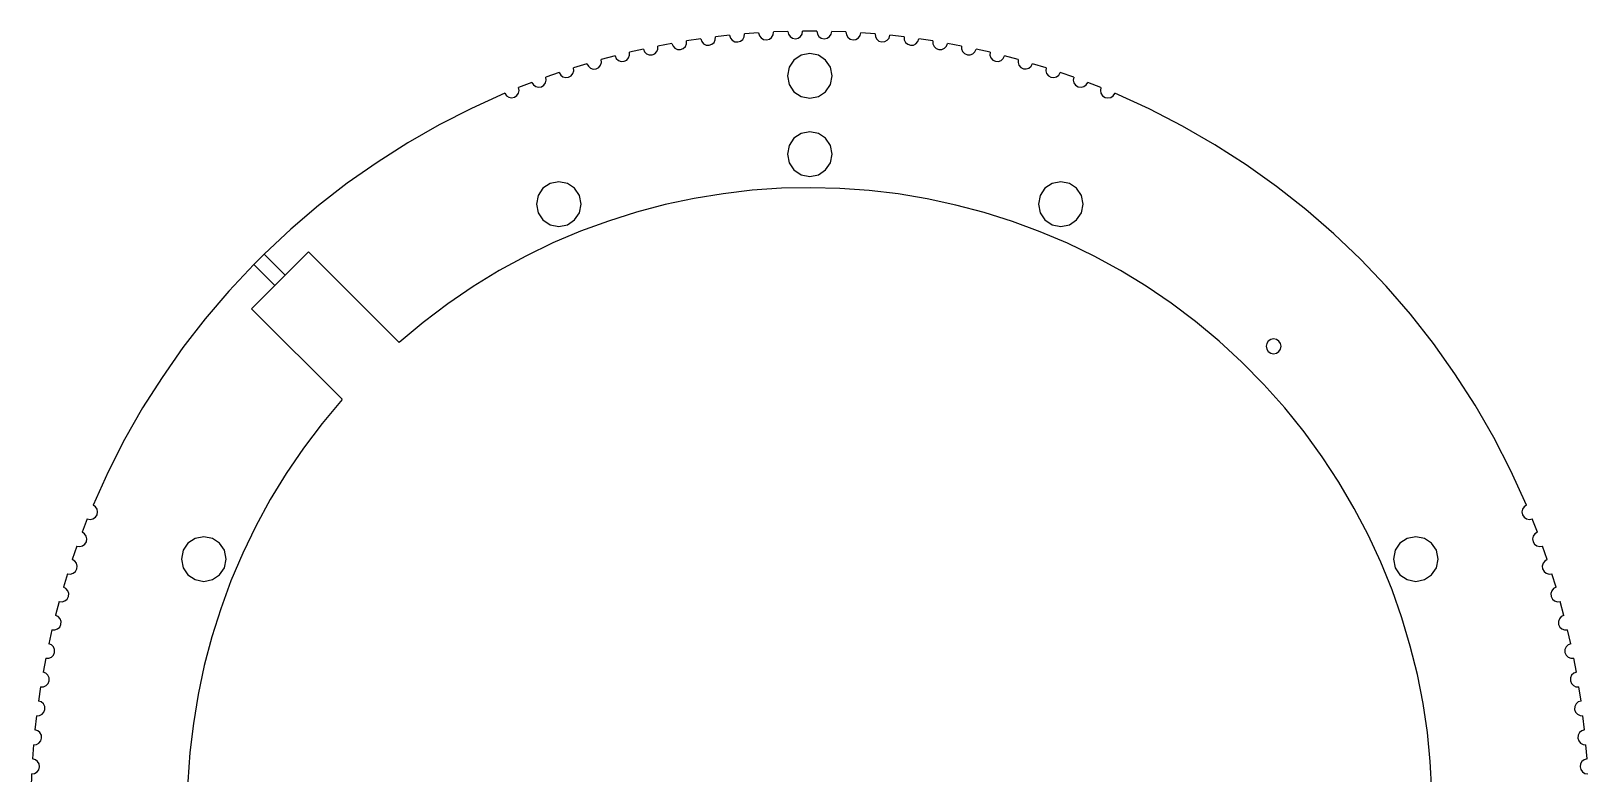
# Model space of a CAD drawing. Extents: x -411 to 127, y 1495 to 1925.
# Drawn here: x -410.6 to -201.8, y 1605.1 to 1704.7 of the extents above; entities that cross this region are included whole.
import ezdxf

# ---------------------------------------------------------------- set-up
doc = ezdxf.new("R2010")
doc.units = 0

msp = doc.modelspace()

# ---------------------------------------------------------------- linework, layer by layer
at = {"layer": 'Layer 1'}
for p, q in [((-314.957308, 1703.95335), (-314.91376, 1704.34671)), ((-313.011, 1704.49), (-314.91393, 1704.3474)), ((-313.011, 1704.49), (-312.909279, 1704.107559)), ((-311.269023, 1703.883055), (-311.072433, 1704.210718)), ((-311.072433, 1704.210718), (-311.01418, 1704.60213)), ((-309.107, 1704.68), (-311.01392, 1704.6087)), ((-309.107, 1704.68), (-309.020078, 1704.293559)), ((-309.020078, 1704.293559), (-308.799638, 1703.981024)), ((-307.388379, 1704.007413), (-307.179779, 1704.32798)), ((-307.179779, 1704.32798), (-307.10736, 1704.71741)), ((-305.199, 1704.72), (-307.10725, 1704.72)), ((-305.199, 1704.72), (-305.126506, 1704.330568)), ((-305.126506, 1704.330568), (-304.917919, 1704.009999)), ((-303.506744, 1703.983606), (-303.286302, 1704.296146)), ((-303.286302, 1704.296146), (-303.19937, 1704.68259)), ((-301.293, 1704.61), (-303.19993, 1704.6813)), ((-301.293, 1704.61), (-301.234735, 1704.21858)), ((-301.234735, 1704.21858), (-301.038149, 1703.890906)), ((-299.397889, 1704.115432), (-299.29618, 1704.49787)), ((-297.393, 1704.35), (-299.29593, 1704.4926)), ((-297.393, 1704.35), (-297.349448, 1703.95664)), ((-328.476, 1702.31), (-330.33641, 1701.88538)), ((-328.476, 1702.31), (-328.318449, 1701.946946)), ((-326.662931, 1701.969371), (-326.517393, 1702.322736)), ((-326.517393, 1702.322736), (-326.51818, 1702.71851)), ((-324.643, 1703.07), (-326.51801, 1702.71524)), ((-324.643, 1703.07), (-324.499174, 1702.701267)), ((-324.499174, 1702.701267), (-324.234595, 1702.42547)), ((-324.234595, 1702.42547), (-323.886083, 1702.268601)), ((-323.886083, 1702.268601), (-323.49046, 1702.25665)), ((-323.49046, 1702.25665), (-323.121004, 1702.398622)), ((-323.121004, 1702.398622), (-322.843876, 1702.661789)), ((-322.843876, 1702.661789), (-322.685243, 1703.009479)), ((-322.685243, 1703.009479), (-322.67127, 1703.40502)), ((-320.784, 1703.69), (-322.67095, 1703.40557)), ((-320.784, 1703.69), (-320.654343, 1703.315722)), ((-320.654343, 1703.315722), (-320.400292, 1703.02984)), ((-320.400292, 1703.02984), (-320.057731, 1702.859772)), ((-320.057731, 1702.859772), (-319.66254, 1702.83294)), ((-319.66254, 1702.83294), (-319.287771, 1702.961146)), ((-319.287771, 1702.961146), (-319.000911, 1703.214072)), ((-319.000911, 1703.214072), (-318.829515, 1703.555961)), ((-318.829515, 1703.555961), (-318.80114, 1703.95105)), ((-316.905, 1704.16), (-318.80126, 1703.94635)), ((-316.905, 1704.16), (-316.789101, 1703.781595)), ((-316.789101, 1703.781595), (-316.545877, 1703.486848)), ((-316.545877, 1703.486848), (-316.210093, 1703.304401)), ((-316.210093, 1703.304401), (-315.81651, 1703.2629)), ((-315.81651, 1703.2629), (-315.437509, 1703.376849)), ((-315.437509, 1703.376849), (-315.1415, 1703.618531)), ((-315.1415, 1703.618531), (-314.957308, 1703.95335)), ((-312.909279, 1704.107559), (-312.677248, 1703.803961)), ((-312.677248, 1703.803961), (-312.348552, 1703.609115)), ((-312.348552, 1703.609115), (-311.95684, 1703.55293)), ((-311.95684, 1703.55293), (-311.573856, 1703.65263)), ((-311.573856, 1703.65263), (-311.269023, 1703.883055)), ((-308.799638, 1703.981024), (-308.478266, 1703.773659)), ((-308.478266, 1703.773659), (-308.08855, 1703.70273)), ((-308.08855, 1703.70273), (-307.701766, 1703.788174)), ((-307.701766, 1703.788174), (-307.388379, 1704.007413)), ((-304.917919, 1704.009999), (-304.604577, 1703.79076)), ((-304.604577, 1703.79076), (-304.21782, 1703.70532)), ((-304.21782, 1703.70532), (-303.828111, 1703.776241)), ((-303.828111, 1703.776241), (-303.506744, 1703.983606)), ((-301.038149, 1703.890906), (-300.733328, 1703.660479)), ((-300.733328, 1703.660479), (-300.35036, 1703.5608)), ((-300.35036, 1703.5608), (-299.958632, 1703.616994)), ((-299.958632, 1703.616994), (-299.629924, 1703.811839)), ((-299.629924, 1703.811839), (-299.397889, 1704.115432)), ((-297.349448, 1703.95664), (-297.165256, 1703.621821)), ((-297.165256, 1703.621821), (-296.869249, 1703.380139)), ((-296.869249, 1703.380139), (-296.49025, 1703.26619)), ((-296.49025, 1703.26619), (-296.096675, 1703.307674)), ((-296.096675, 1703.307674), (-295.760897, 1703.490122)), ((-295.760897, 1703.490122), (-295.517673, 1703.78488)), ((-295.517673, 1703.78488), (-295.40176, 1704.16329)), ((-293.506, 1703.95), (-295.40224, 1704.16365)), ((-293.506, 1703.95), (-293.477635, 1703.554911)), ((-293.477635, 1703.554911), (-293.306226, 1703.213023)), ((-293.306226, 1703.213023), (-293.019349, 1702.960096)), ((-293.019349, 1702.960096), (-292.64458, 1702.83189)), ((-292.64458, 1702.83189), (-292.2494, 1702.858723)), ((-292.2494, 1702.858723), (-291.906842, 1703.02879)), ((-291.906842, 1703.02879), (-291.652788, 1703.314673)), ((-291.652788, 1703.314673), (-291.52312, 1703.68895)), ((-289.636, 1703.41), (-291.52294, 1703.69443)), ((-289.636, 1703.41), (-289.622012, 1703.014453)), ((-289.622012, 1703.014453), (-289.463382, 1702.666754)), ((-289.463382, 1702.666754), (-289.186264, 1702.403585)), ((-289.186264, 1702.403585), (-288.81681, 1702.26163)), ((-288.81681, 1702.26163), (-288.421193, 1702.273593)), ((-288.421193, 1702.273593), (-288.072693, 1702.430461)), ((-288.072693, 1702.430461), (-287.808121, 1702.706251)), ((-287.808121, 1702.706251), (-287.66429, 1703.07498)), ((-285.789, 1702.72), (-287.664, 1703.07476)), ((-285.789, 1702.72), (-285.789789, 1702.324226)), ((-285.789789, 1702.324226), (-285.644252, 1701.970861)), ((-283.98873, 1701.948436), (-283.83119, 1702.31149)), ((-281.971, 1701.88), (-283.83142, 1702.30462)), ((-336.043, 1700.35), (-337.86648, 1699.78753)), ((-336.043, 1700.35), (-335.858948, 1699.999337)), ((-334.454966, 1699.85251), (-334.209014, 1700.145309)), ((-334.209014, 1700.145309), (-334.090447, 1700.508854)), ((-334.090447, 1700.508854), (-334.12118, 1700.90368)), ((-332.277, 1701.4), (-334.12023, 1700.9061)), ((-332.277, 1701.4), (-332.106081, 1701.042915)), ((-332.106081, 1701.042915), (-331.821635, 1700.787554)), ((-331.821635, 1700.787554), (-331.462331, 1700.657088)), ((-331.462331, 1700.657088), (-331.06684, 1700.67469)), ((-331.06684, 1700.67469), (-330.708959, 1700.843926)), ((-330.708959, 1700.843926), (-330.452251, 1701.127162)), ((-330.452251, 1701.127162), (-330.320083, 1701.485837)), ((-330.320083, 1701.485837), (-330.33582, 1701.88139)), ((-328.318449, 1701.946946), (-328.043747, 1701.681266)), ((-328.043747, 1701.681266), (-327.689647, 1701.537545)), ((-327.689647, 1701.537545), (-327.2939, 1701.54037)), ((-327.2939, 1701.54037), (-326.930024, 1701.696041)), ((-326.930024, 1701.696041), (-326.662931, 1701.969371)), ((-308.275315, 1700.841311), (-308.918238, 1699.887725)), ((-307.321735, 1701.484242), (-308.275315, 1700.841311)), ((-306.154, 1701.72), (-307.321735, 1701.484242)), ((-304.986262, 1701.484242), (-306.154, 1701.72)), ((-304.032677, 1700.841311), (-304.986262, 1701.484242)), ((-303.389754, 1699.887725), (-304.032677, 1700.841311)), ((-285.644252, 1701.970861), (-285.37716, 1701.697531)), ((-285.37716, 1701.697531), (-285.01328, 1701.54186)), ((-285.01328, 1701.54186), (-284.617527, 1701.539035)), ((-284.617527, 1701.539035), (-284.263426, 1701.682756)), ((-284.263426, 1701.682756), (-283.98873, 1701.948436)), ((-281.971, 1701.88), (-281.986734, 1701.484447)), ((-281.986734, 1701.484447), (-281.854568, 1701.125773)), ((-281.854568, 1701.125773), (-281.59786, 1700.842536)), ((-281.59786, 1700.842536), (-281.23997, 1700.6733)), ((-281.23997, 1700.6733), (-280.844478, 1700.655698)), ((-280.844478, 1700.655698), (-280.485174, 1700.786164)), ((-280.485174, 1700.786164), (-280.200733, 1701.041525)), ((-280.200733, 1701.041525), (-280.02983, 1701.39861)), ((-278.187, 1700.91), (-280.03024, 1701.4039)), ((-278.187, 1700.91), (-278.21773, 1700.515174)), ((-278.21773, 1700.515174), (-278.099165, 1700.151629)), ((-278.099165, 1700.151629), (-277.853212, 1699.85883)), ((-276.743039, 1699.760916), (-276.449226, 1700.005655)), ((-276.449226, 1700.005655), (-276.26518, 1700.35632)), ((-274.441, 1699.79), (-276.26449, 1700.35247)), ((-341.598056, 1697.773087), (-341.506926, 1698.144379)), ((-339.766, 1699.17), (-341.56717, 1698.53978)), ((-341.506926, 1698.144379), (-341.56694, 1698.53574)), ((-339.766, 1699.17), (-339.569068, 1698.826233)), ((-339.569068, 1698.826233), (-339.266289, 1698.592465)), ((-339.266289, 1698.592465), (-338.898033, 1698.488987)), ((-338.898033, 1698.488987), (-338.50467, 1698.53609)), ((-338.50467, 1698.53609), (-338.160198, 1698.731785)), ((-338.160198, 1698.731785), (-337.925344, 1699.033729)), ((-337.925344, 1699.033729), (-337.820545, 1699.401619)), ((-337.820545, 1699.401619), (-337.86624, 1699.79515)), ((-335.858948, 1699.999337), (-335.565133, 1699.7546)), ((-335.565133, 1699.7546), (-335.201098, 1699.637543)), ((-335.201098, 1699.637543), (-334.80639, 1699.66992)), ((-334.80639, 1699.66992), (-334.454966, 1699.85251)), ((-308.918238, 1699.887725), (-309.154, 1698.72)), ((-309.154, 1698.72), (-308.918238, 1697.552262)), ((-303.154, 1698.72), (-303.389754, 1699.887725)), ((-303.389754, 1697.552262), (-303.154, 1698.72)), ((-303.154, 1698.72), (-303.154, 1698.72)), ((-277.853212, 1699.85883), (-277.50178, 1699.67624)), ((-277.50178, 1699.67624), (-277.107072, 1699.643859)), ((-277.107072, 1699.643859), (-276.743039, 1699.760916)), ((-274.441, 1699.79), (-274.486687, 1699.396469)), ((-274.486687, 1699.396469), (-274.381889, 1699.028579)), ((-274.381889, 1699.028579), (-274.147039, 1698.726635)), ((-274.147039, 1698.726635), (-273.80257, 1698.53094)), ((-273.80257, 1698.53094), (-273.409204, 1698.483837)), ((-273.409204, 1698.483837), (-273.040941, 1698.587315)), ((-273.040941, 1698.587315), (-272.738155, 1698.821083)), ((-272.738155, 1698.821083), (-272.54122, 1699.16485)), ((-270.74, 1698.54), (-272.54116, 1699.17022)), ((-270.74, 1698.54), (-270.800016, 1698.148626)), ((-270.800016, 1698.148626), (-270.708881, 1697.777336)), ((-347.066, 1696.38), (-351.518277, 1694.36144)), ((-347.066, 1696.38), (-346.843796, 1696.052315)), ((-346.843796, 1696.052315), (-346.524459, 1695.842146)), ((-346.524459, 1695.842146), (-346.149695, 1695.766657)), ((-346.149695, 1695.766657), (-345.76121, 1695.84301)), ((-345.76121, 1695.84301), (-345.432516, 1696.063717)), ((-345.432516, 1696.063717), (-345.220891, 1696.382096)), ((-345.220891, 1696.382096), (-345.14369, 1696.756517)), ((-343.442, 1697.84), (-345.21835, 1697.14286)), ((-345.14369, 1696.756517), (-345.21827, 1697.14535)), ((-343.442, 1697.84), (-343.232208, 1697.504203)), ((-343.232208, 1697.504203), (-342.920948, 1697.282222)), ((-342.920948, 1697.282222), (-342.549256, 1697.192771)), ((-342.549256, 1697.192771), (-342.15817, 1697.25456)), ((-342.15817, 1697.25456), (-341.821436, 1697.462828)), ((-341.821436, 1697.462828), (-341.598056, 1697.773087)), ((-308.918238, 1697.552262), (-308.275315, 1696.598678)), ((-308.275315, 1696.598678), (-307.321735, 1695.955754)), ((-307.321735, 1695.955754), (-306.154, 1695.72)), ((-306.154, 1695.72), (-304.986262, 1695.955754)), ((-304.986262, 1695.955754), (-304.032677, 1696.598678)), ((-304.032677, 1696.598678), (-303.389754, 1697.552262)), ((-270.708881, 1697.777336), (-270.485501, 1697.467083)), ((-270.485501, 1697.467083), (-270.14878, 1697.25882)), ((-270.14878, 1697.25882), (-269.757682, 1697.197038)), ((-269.757682, 1697.197038), (-269.385986, 1697.286501)), ((-269.385986, 1697.286501), (-269.074727, 1697.508484)), ((-269.074727, 1697.508484), (-268.86494, 1697.84426)), ((-267.089, 1697.14), (-268.86535, 1697.83714)), ((-267.089, 1697.14), (-267.163587, 1696.751167)), ((-267.163587, 1696.751167), (-267.086397, 1696.376746)), ((-267.086397, 1696.376746), (-266.874775, 1696.058367)), ((-266.874775, 1696.058367), (-266.54606, 1695.83766)), ((-266.54606, 1695.83766), (-266.157575, 1695.761313)), ((-266.157575, 1695.761313), (-265.782811, 1695.836811)), ((-265.782811, 1695.836811), (-265.463474, 1696.046982)), ((-265.463474, 1696.046982), (-265.24127, 1696.37465)), ((-260.638953, 1694.28518), (-265.2409, 1696.3759)), ((-351.518277, 1694.36144), (-355.864234, 1692.140676)), ((-256.161806, 1691.984429), (-260.638953, 1694.28518)), ((-355.864234, 1692.140676), (-360.097237, 1689.722141)), ((-251.815548, 1689.479734), (-256.161806, 1691.984429)), ((-360.097237, 1689.722141), (-364.21065, 1687.11027)), ((-308.275315, 1690.341322), (-308.918238, 1689.387738)), ((-307.321735, 1690.984246), (-308.275315, 1690.341322)), ((-306.154, 1691.22), (-307.321735, 1690.984246)), ((-304.986262, 1690.984246), (-306.154, 1691.22)), ((-304.032677, 1690.341322), (-304.986262, 1690.984246)), ((-303.389754, 1689.387738), (-304.032677, 1690.341322)), ((-308.918238, 1689.387738), (-309.154, 1688.22)), ((-309.154, 1688.22), (-308.918238, 1687.052268)), ((-303.154, 1688.22), (-303.389754, 1689.387738)), ((-303.389754, 1687.052268), (-303.154, 1688.22)), ((-303.154, 1688.22), (-303.154, 1688.22)), ((-247.606267, 1686.777184), (-251.815548, 1689.479734)), ((-364.21065, 1687.11027), (-368.197838, 1684.309496)), ((-308.918238, 1687.052268), (-308.275315, 1686.098698)), ((-308.275315, 1686.098698), (-307.321735, 1685.455788)), ((-307.321735, 1685.455788), (-306.154, 1685.22004)), ((-306.154, 1685.22004), (-304.986262, 1685.455788)), ((-304.986262, 1685.455788), (-304.032677, 1686.098698)), ((-304.032677, 1686.098698), (-303.389754, 1687.052268)), ((-243.54005, 1683.882868), (-247.606267, 1686.777184)), ((-368.197838, 1684.309496), (-372.052166, 1681.324254)), ((-341.951314, 1683.641318), (-342.59424, 1682.687736)), ((-340.997728, 1684.284238), (-341.951314, 1683.641318)), ((-339.82999, 1684.51999), (-340.997728, 1684.284238)), ((-338.662254, 1684.284238), (-339.82999, 1684.51999)), ((-337.708672, 1683.641318), (-338.662254, 1684.284238)), ((-337.065752, 1682.687736), (-337.708672, 1683.641318)), ((-313.879305, 1683.365275), (-317.790332, 1682.911667)), ((-309.956304, 1683.634421), (-313.879305, 1683.365275)), ((-306.028292, 1683.719441), (-309.956304, 1683.634421)), ((-302.10223, 1683.620674), (-306.028292, 1683.719441)), ((-298.185079, 1683.338458), (-302.10223, 1683.620674)), ((-294.283799, 1682.873132), (-298.185079, 1683.338458)), ((-274.598324, 1683.641318), (-275.24125, 1682.687736)), ((-273.644738, 1684.284238), (-274.598324, 1683.641318)), ((-272.477, 1684.51999), (-273.644738, 1684.284238)), ((-271.309262, 1684.284238), (-272.477, 1684.51999)), ((-270.355677, 1683.641318), (-271.309262, 1684.284238)), ((-269.712754, 1682.687736), (-270.355677, 1683.641318)), ((-239.622985, 1680.802873), (-243.54005, 1683.882868)), ((-372.052166, 1681.324254), (-375.766998, 1678.158978)), ((-342.59424, 1682.687736), (-342.83, 1681.52)), ((-342.83, 1681.52), (-342.59424, 1680.352262)), ((-336.83, 1681.52), (-337.065752, 1682.687736)), ((-337.065752, 1680.352262), (-336.83, 1681.52)), ((-336.83, 1681.52), (-336.83, 1681.52)), ((-325.548622, 1681.449708), (-329.381962, 1680.440682)), ((-321.682425, 1682.273258), (-325.548622, 1681.449708)), ((-317.790332, 1682.911667), (-321.682425, 1682.273258)), ((-290.405354, 1682.225033), (-294.283799, 1682.873132)), ((-286.556703, 1681.3945), (-290.405354, 1682.225033)), ((-282.744809, 1680.381871), (-286.556703, 1681.3945)), ((-275.24125, 1682.687736), (-275.47701, 1681.52)), ((-275.47701, 1681.52), (-275.24125, 1680.352262)), ((-269.477, 1681.52), (-269.712754, 1682.687736)), ((-269.712754, 1680.352262), (-269.477, 1681.52)), ((-269.477, 1681.52), (-269.477, 1681.52)), ((-342.59424, 1680.352262), (-341.951314, 1679.398677)), ((-341.951314, 1679.398677), (-340.997728, 1678.755754)), ((-338.662254, 1678.755754), (-337.708673, 1679.398677)), ((-337.708673, 1679.398677), (-337.065752, 1680.352262)), ((-333.175483, 1679.245839), (-336.922225, 1677.864842)), ((-329.381962, 1680.440682), (-333.175483, 1679.245839)), ((-278.976632, 1679.187484), (-282.744809, 1680.381871)), ((-275.259134, 1677.811678), (-278.976632, 1679.187484)), ((-275.24125, 1680.352262), (-274.598324, 1679.398677)), ((-274.598324, 1679.398677), (-273.644738, 1678.755754)), ((-271.309262, 1678.755754), (-270.355677, 1679.398677)), ((-270.355677, 1679.398677), (-269.712754, 1680.352262)), ((-235.86116, 1677.543288), (-239.622985, 1680.802873)), ((-375.766998, 1678.158978), (-379.3357, 1674.8181)), ((-340.997728, 1678.755754), (-339.82999, 1678.52)), ((-336.922225, 1677.864842), (-340.615225, 1676.297354)), ((-339.82999, 1678.52), (-338.662254, 1678.755754)), ((-271.599277, 1676.254789), (-275.259134, 1677.811678)), ((-273.644738, 1678.755754), (-272.477, 1678.52)), ((-272.477, 1678.52), (-271.309262, 1678.755754)), ((-232.260663, 1674.1102), (-235.86116, 1677.543288)), ((-376.511, 1671.99), (-373.39976, 1675.10123)), ((-373.399, 1675.1), (-361.2546, 1662.9556)), ((-340.615225, 1676.297354), (-344.247523, 1674.543035)), ((-268.004021, 1674.517157), (-271.599277, 1676.254789)), ((-380.75, 1673.4), (-384.090885, 1669.831287)), ((-379.336, 1674.82), (-380.75022, 1673.4058)), ((-377.925, 1670.58), (-380.74995, 1673.40495)), ((-379.336, 1674.82), (-376.51078, 1671.99504)), ((-344.247523, 1674.543035), (-347.812158, 1672.601547)), ((-264.480328, 1672.59912), (-268.004021, 1674.517157)), ((-228.82758, 1670.509698), (-232.260663, 1674.1102)), ((-376.511, 1671.99), (-377.92547, 1670.57581)), ((-347.812158, 1672.601547), (-351.302167, 1670.472553)), ((-261.03516, 1670.501015), (-264.480328, 1672.59912)), ((-384.090885, 1669.831287), (-387.256164, 1666.116449)), ((-381.036, 1667.47), (-377.92477, 1670.58124)), ((-351.302167, 1670.472553), (-354.71059, 1668.155714)), ((-257.675477, 1668.223182), (-261.03516, 1670.501015)), ((-225.568001, 1666.747871), (-228.82758, 1670.509698)), ((-381.036, 1667.47), (-368.8916, 1655.3256)), ((-354.71059, 1668.155714), (-358.030464, 1665.650693)), ((-254.408242, 1665.765957), (-257.675477, 1668.223182)), ((-222.488012, 1662.830805), (-225.568001, 1666.747871)), ((-387.256164, 1666.116449), (-390.241404, 1662.26212)), ((-358.030464, 1665.650693), (-361.25483, 1662.95715)), ((-251.240414, 1663.12968), (-254.408242, 1665.765957)), ((-248.178957, 1660.314688), (-251.240414, 1663.12968)), ((-244.849416, 1662.829249), (-244.928, 1662.44)), ((-244.928, 1662.44), (-244.849416, 1662.050753)), ((-244.635109, 1663.147114), (-244.849416, 1662.829249)), ((-244.317247, 1663.361424), (-244.635109, 1663.147114)), ((-243.928, 1663.44001), (-244.317247, 1663.361424)), ((-243.538753, 1663.361424), (-243.928, 1663.44001)), ((-243.220891, 1663.147114), (-243.538753, 1663.361424)), ((-243.006584, 1662.829249), (-243.220891, 1663.147114)), ((-242.928, 1662.44), (-243.006584, 1662.829249)), ((-243.006584, 1662.050753), (-242.928, 1662.44)), ((-242.928, 1662.44), (-242.928, 1662.44)), ((-219.593702, 1658.764591), (-222.488012, 1662.830805)), ((-390.241404, 1662.26212), (-393.042174, 1658.274935)), ((-244.849416, 1662.050753), (-244.635109, 1661.732891)), ((-244.635109, 1661.732891), (-244.317247, 1661.518584)), ((-244.317247, 1661.518584), (-243.928, 1661.44)), ((-243.928, 1661.44), (-243.538753, 1661.518584)), ((-243.538753, 1661.518584), (-243.220891, 1661.732891)), ((-243.220891, 1661.732891), (-243.006584, 1662.050753)), ((-393.042174, 1658.274935), (-395.65404, 1654.161527)), ((-245.23083, 1657.32132), (-248.178957, 1660.314688)), ((-216.891157, 1654.555315), (-219.593702, 1658.764591)), ((-242.434387, 1654.185756), (-245.23083, 1657.32132)), ((-395.65404, 1654.161527), (-398.072571, 1649.928529)), ((-368.892, 1655.32), (-371.585536, 1652.095625)), ((-239.823277, 1650.948636), (-242.434387, 1654.185756)), ((-214.386467, 1650.209065), (-216.891157, 1654.555315)), ((-371.585536, 1652.095625), (-374.090552, 1648.775742)), ((-398.072571, 1649.928529), (-400.293335, 1645.582575)), ((-237.397386, 1647.616928), (-239.823277, 1650.948636)), ((-212.085719, 1645.731931), (-214.386467, 1650.209065)), ((-374.090552, 1648.775742), (-376.407385, 1645.367311)), ((-235.156601, 1644.197601), (-237.397386, 1647.616928)), ((-209.995, 1641.13), (-212.085719, 1645.731931)), ((-400.293335, 1645.582575), (-402.3119, 1641.1303)), ((-376.407385, 1645.367311), (-378.536374, 1641.877295)), ((-233.10081, 1640.697623), (-235.156601, 1644.197601)), ((-378.536374, 1641.877295), (-380.477856, 1638.312654)), ((-402.313755, 1639.28264), (-401.99538, 1639.494268)), ((-401.983944, 1640.905526), (-402.31165, 1641.12773)), ((-401.99538, 1639.494268), (-401.77467, 1639.82294)), ((-401.773779, 1640.586189), (-401.983944, 1640.905526)), ((-401.77467, 1639.82294), (-401.698304, 1640.211425)), ((-401.698304, 1640.211425), (-401.773779, 1640.586189)), ((-231.229901, 1637.123963), (-233.10081, 1640.697623)), ((-210.532839, 1640.588459), (-210.608326, 1640.213695)), ((-210.608326, 1640.213695), (-210.53196, 1639.82521)), ((-210.322672, 1640.907796), (-210.532839, 1640.588459)), ((-210.53196, 1639.82521), (-210.311249, 1639.496516)), ((-209.995, 1641.13), (-210.322672, 1640.907796)), ((-210.311249, 1639.496516), (-209.992874, 1639.284891)), ((-403.438617, 1637.295225), (-403.77427, 1637.50506)), ((-403.077, 1639.28), (-403.77417, 1637.50365)), ((-403.077, 1639.28), (-402.68817, 1639.205428)), ((-402.68817, 1639.205428), (-402.313755, 1639.28264)), ((-380.477856, 1638.312654), (-382.232171, 1634.68035)), ((-209.992874, 1639.284891), (-209.618464, 1639.20769)), ((-209.618464, 1639.20769), (-209.22965, 1639.28227)), ((-208.533, 1637.51), (-209.23014, 1639.28635)), ((-208.533, 1637.51), (-208.869063, 1637.300308)), ((-404.47, 1635.63), (-405.10026, 1633.82884)), ((-404.47, 1635.63), (-404.078701, 1635.570103)), ((-404.078701, 1635.570103), (-403.707499, 1635.661285)), ((-403.707499, 1635.661285), (-403.397322, 1635.884655)), ((-403.216733, 1636.983978), (-403.438617, 1637.295225)), ((-403.397322, 1635.884655), (-403.1891, 1636.22132)), ((-403.127325, 1636.612336), (-403.216733, 1636.983978)), ((-403.1891, 1636.22132), (-403.127325, 1636.612336)), ((-389.575176, 1636.019419), (-390.218329, 1635.066809)), ((-388.621908, 1636.661564), (-389.575176, 1636.019419)), ((-387.4549, 1636.89698), (-388.621908, 1636.661564)), ((-386.287961, 1636.6615), (-387.4549, 1636.89698)), ((-385.334824, 1636.019321), (-386.287961, 1636.6615)), ((-384.69175, 1635.066727), (-385.334824, 1636.019321)), ((-229.543759, 1633.483589), (-231.229901, 1637.123963)), ((-226.972089, 1636.019088), (-227.615243, 1635.066632)), ((-226.01889, 1636.66113), (-226.972089, 1636.019088)), ((-224.852, 1636.89652), (-226.01889, 1636.66113)), ((-223.685113, 1636.661097), (-224.852, 1636.89652)), ((-222.731934, 1636.019039), (-223.685113, 1636.661097)), ((-222.088788, 1635.066591), (-222.731934, 1636.019039)), ((-209.091271, 1636.989007), (-209.180866, 1636.617186)), ((-209.180866, 1636.617186), (-209.11909, 1636.22593)), ((-209.11909, 1636.22593), (-208.910667, 1635.889068)), ((-208.869063, 1637.300308), (-209.091271, 1636.989007)), ((-208.910667, 1635.889068), (-208.600211, 1635.665674)), ((-208.600211, 1635.665674), (-208.22873, 1635.57466)), ((-208.22873, 1635.57466), (-207.83723, 1635.63494)), ((-207.207, 1633.83), (-207.83725, 1635.63116)), ((-404.757351, 1633.632719), (-405.10086, 1633.82977)), ((-404.523794, 1633.32996), (-404.757351, 1633.632719)), ((-404.420442, 1632.961816), (-404.523794, 1633.32996)), ((-390.218329, 1635.066809), (-390.45499, 1633.9)), ((-390.45499, 1633.9), (-390.21824, 1632.733282)), ((-384.455, 1633.9), (-384.69175, 1635.066727)), ((-384.69165, 1632.733193), (-384.455, 1633.9)), ((-384.455, 1633.9), (-384.455, 1633.9)), ((-382.232171, 1634.68035), (-383.799655, 1630.987344)), ((-228.042273, 1629.78347), (-229.543759, 1633.483589)), ((-227.615243, 1635.066632), (-227.852, 1633.9)), ((-227.852, 1633.9), (-227.615219, 1632.733409)), ((-221.852, 1633.9), (-222.088788, 1635.066591)), ((-222.088785, 1632.73337), (-221.852, 1633.9)), ((-221.852, 1633.9), (-221.852, 1633.9)), ((-207.783677, 1633.330125), (-207.886919, 1632.962091)), ((-207.5503, 1633.632857), (-207.783677, 1633.330125)), ((-207.207, 1633.83), (-207.5503, 1633.632857)), ((-405.726, 1631.93), (-406.28847, 1630.10651)), ((-405.726, 1631.93), (-405.332606, 1631.88455)), ((-405.332606, 1631.88455), (-404.964906, 1631.989449)), ((-404.964906, 1631.989449), (-404.663141, 1632.224276)), ((-404.663141, 1632.224276), (-404.46755, 1632.56861)), ((-404.46755, 1632.56861), (-404.420442, 1632.961816)), ((-390.21824, 1632.733282), (-389.575165, 1631.78069)), ((-389.575165, 1631.78069), (-388.622025, 1631.138508)), ((-388.622025, 1631.138508), (-387.45508, 1630.90302)), ((-387.45508, 1630.90302), (-386.288067, 1631.13844)), ((-386.288067, 1631.13844), (-385.334798, 1631.780585)), ((-385.334798, 1631.780585), (-384.69165, 1632.733193)), ((-227.615219, 1632.733409), (-226.97209, 1631.780961)), ((-226.97209, 1631.780961), (-226.018933, 1631.138903)), ((-226.018933, 1631.138903), (-224.85207, 1630.90348)), ((-224.85207, 1630.90348), (-223.685175, 1631.138875)), ((-223.685175, 1631.138875), (-222.731961, 1631.780916)), ((-222.731961, 1631.780916), (-222.088785, 1632.73337)), ((-207.886919, 1632.962091), (-207.83981, 1632.56904)), ((-207.83981, 1632.56904), (-207.644313, 1632.224815)), ((-207.644313, 1632.224815), (-207.342703, 1631.989996)), ((-207.342703, 1631.989996), (-206.975163, 1631.884996)), ((-206.975163, 1631.884996), (-206.58188, 1631.93023)), ((-206.019, 1630.11), (-206.58147, 1631.93349)), ((-405.937864, 1629.927675), (-406.28834, 1630.11181)), ((-405.69329, 1629.633875), (-405.937864, 1629.927675)), ((-405.576336, 1629.269927), (-405.69329, 1629.633875)), ((-405.60872, 1628.87535), (-405.576336, 1629.269927)), ((-383.799655, 1630.987344), (-385.180648, 1627.240597)), ((-226.72533, 1626.030574), (-228.042273, 1629.78347)), ((-206.614407, 1629.632141), (-206.731474, 1629.268108)), ((-206.731474, 1629.268108), (-206.69911, 1628.8734)), ((-206.369665, 1629.925954), (-206.614407, 1629.632141)), ((-206.019, 1630.11), (-206.369665, 1629.925954)), ((-406.842, 1628.19), (-407.3359, 1626.34677)), ((-406.842, 1628.19), (-406.44728, 1628.159451)), ((-406.44728, 1628.159451), (-406.083884, 1628.278095)), ((-406.083884, 1628.278095), (-405.791226, 1628.524029)), ((-405.791226, 1628.524029), (-405.60872, 1628.87535)), ((-385.180648, 1627.240597), (-386.375487, 1623.447071)), ((-206.69911, 1628.8734), (-206.516507, 1628.521976)), ((-206.516507, 1628.521976), (-206.223699, 1628.276024)), ((-206.223699, 1628.276024), (-205.860148, 1628.157457)), ((-205.860148, 1628.157457), (-205.46532, 1628.18819)), ((-204.972, 1626.34), (-205.4659, 1628.18323)), ((-406.97834, 1626.170343), (-407.33559, 1626.34117)), ((-406.722833, 1625.88589), (-406.97834, 1626.170343)), ((-406.779158, 1624.772936), (-406.60986, 1625.13091)), ((-406.592272, 1625.526512), (-406.722833, 1625.88589)), ((-406.60986, 1625.13091), (-406.592272, 1625.526512)), ((-225.592817, 1622.231871), (-226.72533, 1626.030574)), ((-205.58509, 1625.884781), (-205.715749, 1625.525321)), ((-205.715749, 1625.525321), (-205.69817, 1625.1296)), ((-205.69817, 1625.1296), (-205.528792, 1624.771523)), ((-205.329429, 1626.16925), (-205.58509, 1625.884781)), ((-204.972, 1626.34), (-205.329429, 1626.16925)), ((-407.817, 1624.4), (-408.24163, 1622.53959)), ((-407.817, 1624.4), (-407.421324, 1624.384108)), ((-407.421324, 1624.384108), (-407.062511, 1624.516211)), ((-407.062511, 1624.516211), (-406.779158, 1624.772936)), ((-386.375487, 1623.447071), (-387.38451, 1619.613727)), ((-205.528792, 1624.771523), (-205.245314, 1624.514779)), ((-205.245314, 1624.514779), (-204.886369, 1624.38275)), ((-204.886369, 1624.38275), (-204.49059, 1624.39882)), ((-204.066, 1622.54), (-204.49063, 1624.40041)), ((-408.254232, 1620.579218), (-407.90087, 1620.72476)), ((-407.878435, 1622.380279), (-408.2415, 1622.53783)), ((-407.90087, 1620.72476), (-407.627541, 1620.991854)), ((-407.612759, 1622.105577), (-407.878435, 1622.380279)), ((-407.627541, 1620.991854), (-407.47187, 1621.35573)), ((-407.469045, 1621.751477), (-407.612759, 1622.105577)), ((-407.47187, 1621.35573), (-407.469045, 1621.751477)), ((-224.644621, 1618.394328), (-225.592817, 1622.231871)), ((-204.694745, 1622.107747), (-204.838459, 1621.753647)), ((-204.838459, 1621.753647), (-204.83563, 1621.3579)), ((-204.83563, 1621.3579), (-204.679959, 1620.994024)), ((-204.429066, 1622.382449), (-204.694745, 1622.107747)), ((-204.679959, 1620.994024), (-204.406629, 1620.72693)), ((-204.066, 1622.54), (-204.429066, 1622.382449)), ((-204.406629, 1620.72693), (-204.053264, 1620.581388)), ((-408.63634, 1618.567826), (-409.00499, 1618.71173)), ((-408.65, 1620.58), (-409.00477, 1618.70502)), ((-408.65, 1620.58), (-408.254232, 1620.579218)), ((-408.360617, 1618.303249), (-408.63634, 1618.567826)), ((-387.38451, 1619.613727), (-388.208056, 1615.747527)), ((-204.053264, 1620.581388), (-203.65749, 1620.58217)), ((-203.670733, 1618.566173), (-203.94653, 1618.30159)), ((-203.302, 1618.71), (-203.670733, 1618.566173)), ((-203.302, 1618.71), (-203.65676, 1620.58498)), ((-409.34, 1616.74), (-409.62441, 1614.85305)), ((-409.34, 1616.74), (-408.944519, 1616.754054)), ((-408.944519, 1616.754054), (-408.596894, 1616.912721)), ((-408.596894, 1616.912721), (-408.333785, 1617.189838)), ((-408.203796, 1617.954789), (-408.360617, 1618.303249)), ((-408.333785, 1617.189838), (-408.19185, 1617.55924)), ((-408.19185, 1617.55924), (-408.203796, 1617.954789)), ((-223.88063, 1614.524914), (-224.644621, 1618.394328)), ((-204.103399, 1617.953075), (-204.11535, 1617.55745)), ((-204.11535, 1617.55745), (-203.97338, 1617.187999)), ((-203.94653, 1618.30159), (-204.103399, 1617.953075)), ((-203.97338, 1617.187999), (-203.710215, 1616.910871)), ((-203.710215, 1616.910871), (-203.362525, 1616.752238)), ((-203.362525, 1616.752238), (-202.96698, 1616.73827)), ((-202.683, 1614.85), (-202.9674, 1616.73695)), ((-409.249774, 1614.723137), (-409.62395, 1614.85287)), ((-408.963977, 1614.469084), (-409.249774, 1614.723137)), ((-408.79397, 1614.126566), (-408.963977, 1614.469084)), ((-388.208056, 1615.747527), (-388.846463, 1611.855432)), ((-223.30073, 1610.630597), (-223.88063, 1614.524914)), ((-203.343134, 1614.466289), (-203.513198, 1614.123727)), ((-203.05726, 1614.720341), (-203.343134, 1614.466289)), ((-202.683, 1614.85), (-203.05726, 1614.720341)), ((-409.885, 1612.87), (-410.09865, 1610.97375)), ((-409.885, 1612.87), (-409.489995, 1612.898463)), ((-409.489995, 1612.898463), (-409.148188, 1613.069889)), ((-409.148188, 1613.069889), (-408.895326, 1613.35673)), ((-408.895326, 1613.35673), (-408.76716, 1613.73144)), ((-408.76716, 1613.73144), (-408.79397, 1614.126566)), ((-203.513198, 1614.123727), (-203.54003, 1613.72854)), ((-203.54003, 1613.72854), (-203.411824, 1613.35377)), ((-203.411824, 1613.35377), (-203.158898, 1613.066907)), ((-203.158898, 1613.066907), (-202.817009, 1612.895511)), ((-202.817009, 1612.895511), (-202.42192, 1612.86714)), ((-202.208, 1610.97), (-202.42166, 1612.86626)), ((-409.720855, 1610.85534), (-410.09928, 1610.97124)), ((-409.426085, 1610.612116), (-409.720855, 1610.85534)), ((-409.243628, 1610.276329), (-409.426085, 1610.612116)), ((-409.20214, 1609.88274), (-409.243628, 1610.276329)), ((-388.846463, 1611.855432), (-389.300068, 1607.944402)), ((-222.904809, 1606.718347), (-223.30073, 1610.630597)), ((-203.063599, 1610.275097), (-203.1051, 1609.88152)), ((-202.881153, 1610.610879), (-203.063599, 1610.275097)), ((-202.586405, 1610.854101), (-202.881153, 1610.610879)), ((-202.208, 1610.97), (-202.586405, 1610.854101)), ((-410.286, 1608.98), (-410.42861, 1607.07708)), ((-410.286, 1608.98), (-409.892628, 1609.023504)), ((-409.892628, 1609.023504), (-409.557785, 1609.20769)), ((-409.557785, 1609.20769), (-409.316084, 1609.503716)), ((-409.316084, 1609.503716), (-409.20214, 1609.88274)), ((-203.1051, 1609.88152), (-202.991151, 1609.502518)), ((-202.991151, 1609.502518), (-202.74947, 1609.206505)), ((-202.74947, 1609.206505), (-202.414654, 1609.02231)), ((-202.414654, 1609.02231), (-202.0213, 1608.97876)), ((-201.879, 1607.08), (-202.02161, 1608.98292)), ((-410.046428, 1606.975122), (-410.42886, 1607.07683)), ((-409.742838, 1606.743088), (-410.046428, 1606.975122)), ((-409.547993, 1606.414382), (-409.742838, 1606.743088)), ((-409.591477, 1605.639685), (-409.4918, 1606.02266)), ((-409.4918, 1606.02266), (-409.547993, 1606.414382)), ((-389.300068, 1607.944402), (-389.569211, 1604.021401)), ((-222.692754, 1602.795132), (-222.904809, 1606.718347)), ((-202.760049, 1606.417554), (-202.81622, 1606.02578)), ((-202.81622, 1606.02578), (-202.716544, 1605.642776)), ((-202.565162, 1606.746289), (-202.760049, 1606.417554)), ((-202.261499, 1606.978325), (-202.565162, 1606.746289)), ((-201.879, 1607.08), (-202.261499, 1606.978325)), ((-410.541, 1605.08), (-410.6123, 1603.17308)), ((-410.541, 1605.08), (-410.149576, 1605.138267)), ((-410.149576, 1605.138267), (-409.821902, 1605.334857)), ((-409.821902, 1605.334857), (-409.591477, 1605.639685)), ((-202.716544, 1605.642776), (-202.486069, 1605.337935)), ((-202.486069, 1605.337935), (-202.158324, 1605.141364)), ((-202.158324, 1605.141364), (-201.76684, 1605.08317))]:
    msp.add_line(p, q, dxfattribs=at)

doc.saveas('drawing.dxf')
